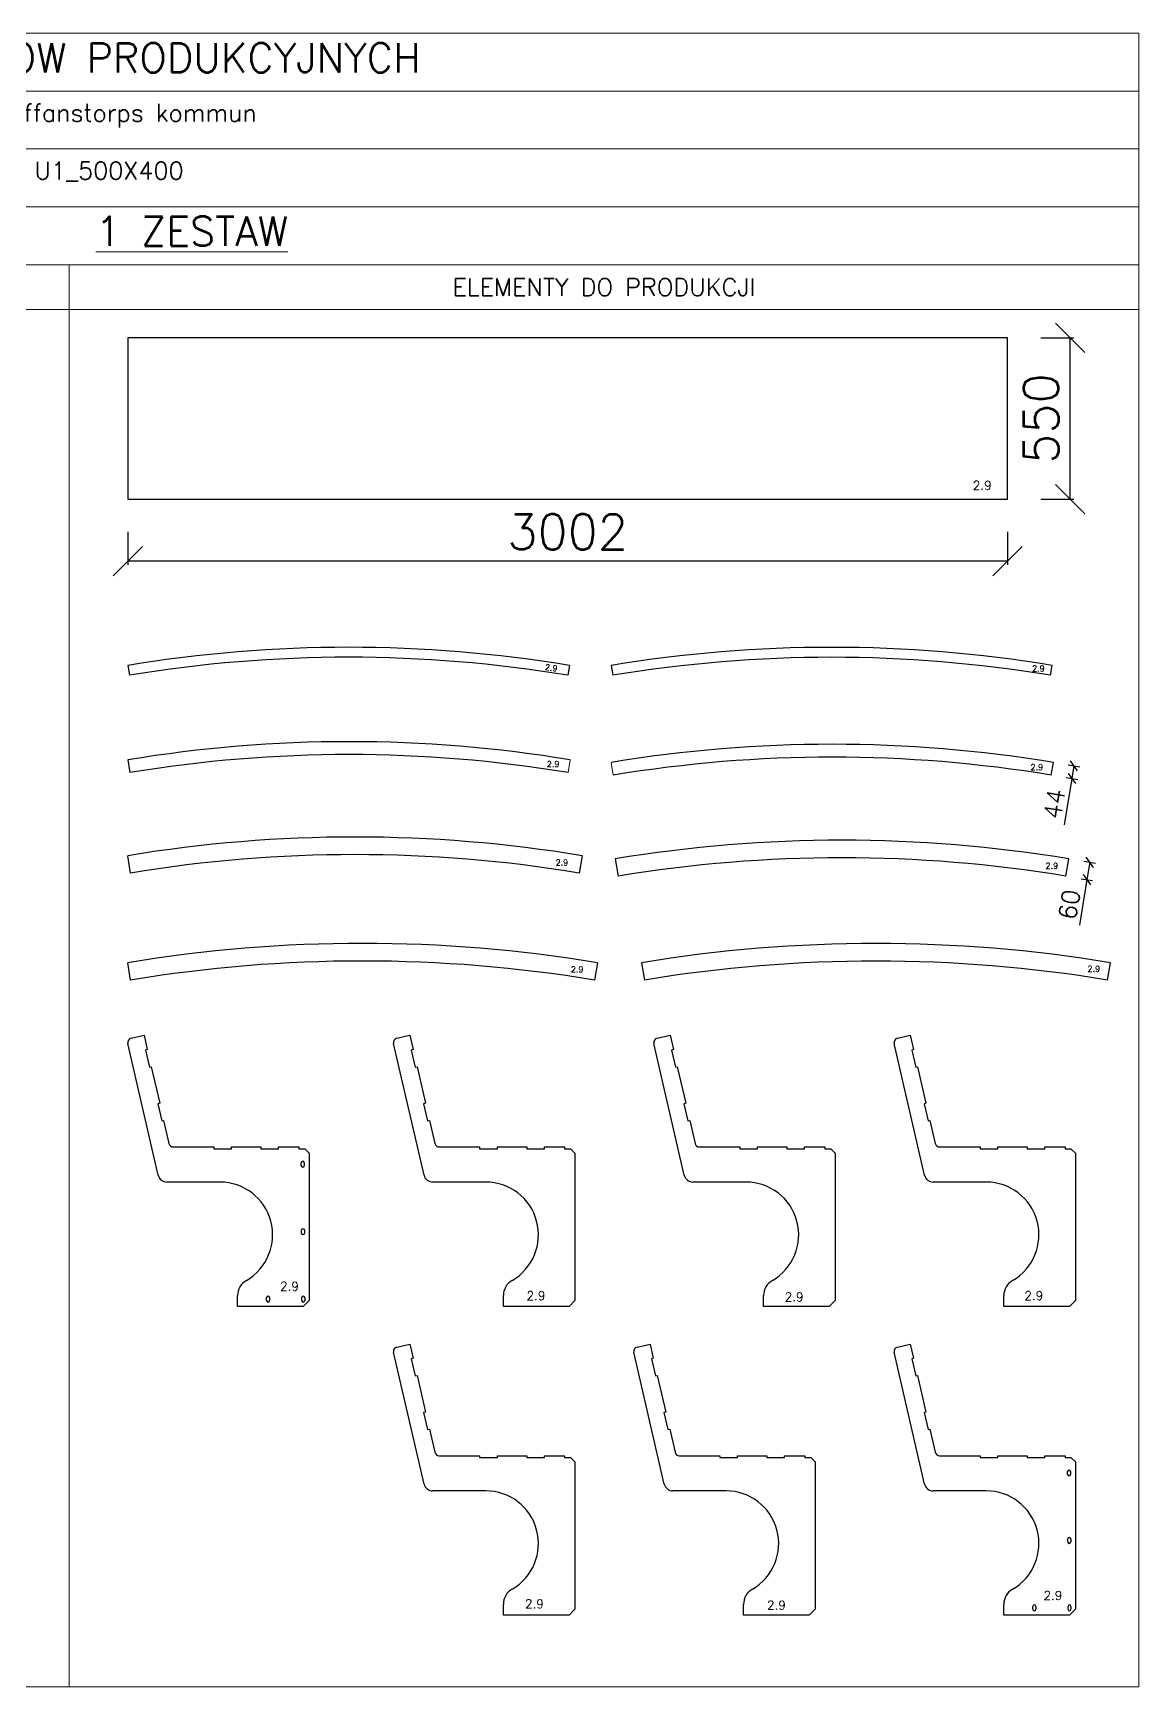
# Model space of a CAD drawing. Header units: millimetres. Extents: x 5046 to 103012, y -15969 to 47766.
# Drawn here: x 73873 to 77646, y 18062 to 23703 of the extents above; entities that cross this region are included whole.
import ezdxf

# ---------------------------------------------------------------- set-up
doc = ezdxf.new("R2010")
doc.units = ezdxf.units.MM
doc.layers.get('0').update_dxf_attribs({"lineweight": 0})
doc.layers.get('Defpoints').update_dxf_attribs({"lineweight": 0})
for name, color, linetype, lineweight in [('DIM', 3, 'Continuous', 0), ('Pomocnicze', 252, 'Continuous', 0), ('TEXT', 2, 'Continuous', 0)]:
    doc.layers.add(name, color=color, linetype=linetype, lineweight=lineweight)
doc.styles.add('Opisy 1-20', font='simplex.shx', dxfattribs={"height": 100})
doc.styles.add('Skala 1-20', font='simplex.shx', dxfattribs={"height": 60})
doc.styles.add('Skala 1-50', font='simplex.shx', dxfattribs={"height": 120})
doc.dimstyles.new('Skala 1-20', dxfattribs={"dimtxt": 6, "dimasz": 30, "dimexe": 20, "dimexo": 0.625, "dimgap": 15, "dimtad": 1, "dimdec": 0, "dimtxsty": 'Skala 1-20', "dimblk": 'OBLIQUE', "dimcen": 2.5, "dimadec": 0, "dimazin": 0, "dimtfac": 1, "dimtdec": 0, "dimtmove": 0, "dimatfit": 3, "dimldrblk": 'OBLIQUE', "dimfxl": 20, "dimfxlon": 1, "dimarcsym": 0})
doc.dimstyles.new('Skala 1-50', dxfattribs={"dimtxt": 12, "dimasz": 100, "dimexe": 12.5, "dimexo": 0.625, "dimgap": 40, "dimtad": 1, "dimdec": 0, "dimtxsty": 'Skala 1-50', "dimblk": 'OBLIQUE', "dimcen": 2.5, "dimadec": 0, "dimazin": 0, "dimtfac": 1, "dimtdec": 0, "dimtmove": 0, "dimatfit": 3, "dimldrblk": 'OBLIQUE', "dimfxl": 100, "dimfxlon": 1, "dimarcsym": 0})

# ---------------------------------------------------------------- blocks, each defined once
blk = doc.blocks.new('_Oblique')
at = {"color": 0, "linetype": 'ByBlock', "lineweight": -2}
blk.add_line((-0.5, -0.5), (0.5, 0.5), dxfattribs=at)
blk = doc.blocks.new('*D3100')
at = {"layer": 'Defpoints', "color": 0}
for p in [(77197.7, 22663.8), (77411.7, 22663.8), (77197.7, 22113.8)]:
    blk.add_point(p, dxfattribs=at)
at = {"layer": 'DIM', "color": 0, "lineweight": -2}
for p, q in [((77311.7, 22663.8), (77424.2, 22663.8)), ((77411.7, 22113.8), (77411.7, 22663.8)), ((77311.7, 22113.8), (77424.2, 22113.8))]:
    blk.add_line(p, q, dxfattribs=at)
at = {"layer": 'DIM', "color": 0, "linetype": 'ByBlock', "lineweight": -2, "xscale": 100, "yscale": 100, "zscale": 100}
for p, rotation in [((77411.7, 22663.8), 90), ((77411.7, 22113.8), 270)]:
    blk.add_blockref('_Oblique', p, dxfattribs=dict(at, rotation=rotation))
at = {"layer": 'DIM', "color": 0, "insert": (77311.7, 22388.8), "char_height": 120, "attachment_point": 5, "rotation": 90, "style": 'Skala 1-50'}
blk.add_mtext('550', dxfattribs=at)
blk = doc.blocks.new('*D3101')
at = {"layer": 'Defpoints', "color": 0}
for p in [(74196, 22113.8), (77197.7, 22113.8), (74196, 21902)]:
    blk.add_point(p, dxfattribs=at)
at = {"layer": 'DIM', "color": 0, "lineweight": -2}
for p, q in [((74196, 22002), (74196, 21889.5)), ((77197.7, 22002), (77197.7, 21889.5)), ((77197.7, 21902), (74196, 21902))]:
    blk.add_line(p, q, dxfattribs=at)
at = {"layer": 'DIM', "color": 0, "linetype": 'ByBlock', "lineweight": -2, "xscale": 100, "yscale": 100, "zscale": 100, "rotation": 180}
blk.add_blockref('_Oblique', (74196, 21902), dxfattribs=at)
at = {"layer": 'DIM', "color": 0, "linetype": 'ByBlock', "lineweight": -2, "xscale": 100, "yscale": 100, "zscale": 100}
blk.add_blockref('_Oblique', (77197.7, 21902), dxfattribs=at)
at = {"layer": 'DIM', "color": 0, "insert": (75696.9, 22002), "char_height": 120, "attachment_point": 5, "style": 'Skala 1-50'}
blk.add_mtext('3002', dxfattribs=at)
blk = doc.blocks.new('*D3108')
at = {"layer": 'Defpoints', "color": 0}
for p in [(77406.8, 20886.7), (77397.1, 20827.5), (77468.4, 20815.7)]:
    blk.add_point(p, dxfattribs=at)
at = {"layer": 'DIM', "color": 0, "lineweight": -2}
for p, q in [((77458.4, 20878.2), (77497.9, 20871.6)), ((77478.2, 20874.9), (77468.4, 20815.7)), ((77448.6, 20819), (77488.1, 20812.5)), ((77468.4, 20815.7), (77442.7, 20660.7))]:
    blk.add_line(p, q, dxfattribs=at)
at = {"layer": 'DIM', "color": 0, "linetype": 'ByBlock', "lineweight": -2, "xscale": 30, "yscale": 30, "zscale": 30}
for p, rotation in [((77478.2, 20874.9), 80.61294319791338), ((77468.4, 20815.7), 260.6129431979134)]:
    blk.add_blockref('_Oblique', p, dxfattribs=dict(at, rotation=rotation))
at = {"layer": 'DIM', "color": 0, "insert": (77408.7, 20730.7), "char_height": 60, "attachment_point": 5, "rotation": 80.6129, "style": 'Skala 1-20'}
blk.add_mtext('60', dxfattribs=at)
blk = doc.blocks.new('*D3109')
at = {"layer": 'Defpoints', "color": 0}
for p in [(77354.1, 21215.4), (77346.9, 21172), (77417.2, 21160.4)]:
    blk.add_point(p, dxfattribs=at)
at = {"layer": 'DIM', "color": 0, "lineweight": -2}
for p, q in [((77417.2, 21160.4), (77391.1, 21002.5)), ((77397.5, 21163.7), (77437, 21157.1)), ((77404.7, 21207.1), (77444.2, 21200.5)), ((77424.4, 21203.8), (77417.2, 21160.4))]:
    blk.add_line(p, q, dxfattribs=at)
at = {"layer": 'DIM', "color": 0, "linetype": 'ByBlock', "lineweight": -2, "xscale": 30, "yscale": 30, "zscale": 30}
for p, rotation in [((77424.4, 21203.8), 80.6086195739487), ((77417.2, 21160.4), 260.6086195739487)]:
    blk.add_blockref('_Oblique', p, dxfattribs=dict(at, rotation=rotation))
at = {"layer": 'DIM', "color": 0, "insert": (77357.3, 21074), "char_height": 60, "attachment_point": 5, "rotation": 80.6086, "style": 'Skala 1-20'}
blk.add_mtext('44', dxfattribs=at)

msp = doc.modelspace()

# ---------------------------------------------------------------- linework, layer by layer
at = {"color": 7, "linetype": 'Continuous', "lineweight": 25}
for p, q in [((74196, 22663.8), (74196, 22113.8)), ((77197.7, 22663.8), (74196, 22663.8)), ((77197.7, 22113.8), (77197.7, 22663.8)), ((74196, 22113.8), (77197.7, 22113.8)), ((74196, 21546.3), (74201.6, 21512.8)), ((75703.3, 21546.3), (75697.7, 21512.8)), ((75845, 21546.3), (75850.5, 21512.8)), ((77344.7, 21512.8), (77350.2, 21546.3)), ((74196, 21224.2), (74203.2, 21180.8)), ((77346.9, 21172), (77354.1, 21215.4)), ((74205.8, 20838.2), (74196, 20897.4)), ((75745.9, 20897.4), (75736.1, 20838.2)), ((75859.2, 20886.7), (75869, 20827.5)), ((77397.1, 20827.5), (77406.8, 20886.7)), ((74205.8, 20473.1), (74196, 20532.3)), ((75798.5, 20532.3), (75788.6, 20473.1)), ((75949.1, 20532.3), (75958.9, 20473.1)), ((77539.2, 20473.1), (77549, 20532.3)), ((74300.2, 19807.2), (74196.4, 20256.6)), ((74207.6, 20274.6), (74251.5, 20284.8)), ((74251.5, 20284.8), (74262.7, 20236)), ((75207.1, 19807.2), (75103.3, 20256.6)), ((75114.6, 20274.6), (75158.4, 20284.8)), ((75158.4, 20284.8), (75169.7, 20236)), ((76095, 19807.2), (75991.2, 20256.6)), ((76002.4, 20274.6), (76046.3, 20284.8)), ((76046.3, 20284.8), (76057.5, 20236)), ((76914.5, 19807.2), (76810.8, 20256.6)), ((76822, 20274.6), (76865.9, 20284.8)), ((76865.9, 20284.8), (76877.1, 20236)), ((74262.7, 20236), (74256.4, 20234.6)), ((74256.4, 20234.6), (74269.9, 20176.1)), ((75169.7, 20236), (75163.3, 20234.6)), ((75163.3, 20234.6), (75176.8, 20176.1)), ((76057.5, 20236), (76051.2, 20234.6)), ((76051.2, 20234.6), (76064.7, 20176.1)), ((76877.1, 20236), (76870.8, 20234.6)), ((76870.8, 20234.6), (76884.3, 20176.1)), ((74269.9, 20176.1), (74276.2, 20177.6)), ((74276.2, 20177.6), (74305, 20052.9)), ((75176.8, 20176.1), (75183.2, 20177.6)), ((75183.2, 20177.6), (75212, 20052.9)), ((76064.7, 20176.1), (76071, 20177.6)), ((76071, 20177.6), (76099.8, 20052.9)), ((76884.3, 20176.1), (76890.6, 20177.6)), ((76890.6, 20177.6), (76919.4, 20052.9)), ((74305, 20052.9), (74298.7, 20051.4)), ((74298.7, 20051.4), (74312.2, 19992.9)), ((75212, 20052.9), (75205.6, 20051.4)), ((75205.6, 20051.4), (75219.1, 19992.9)), ((76099.8, 20052.9), (76093.5, 20051.4)), ((76093.5, 20051.4), (76107, 19992.9)), ((76919.4, 20052.9), (76913.1, 20051.4)), ((76913.1, 20051.4), (76926.6, 19992.9)), ((74312.2, 19992.9), (74318.5, 19994.4)), ((74318.5, 19994.4), (74336.7, 19915.6)), ((75219.1, 19992.9), (75225.5, 19994.4)), ((75225.5, 19994.4), (75243.6, 19915.6)), ((76107, 19992.9), (76113.3, 19994.4)), ((76113.3, 19994.4), (76131.5, 19915.6)), ((76926.6, 19992.9), (76932.9, 19994.4)), ((76932.9, 19994.4), (76951.1, 19915.6)), ((74351.3, 19904), (74489.7, 19904)), ((74489.7, 19904), (74489.7, 19897.5)), ((74489.7, 19897.5), (74550.2, 19897.5)), ((74550.2, 19904), (74650.2, 19904)), ((74550.2, 19897.5), (74550.2, 19904)), ((74650.2, 19904), (74650.2, 19897.5)), ((74650.2, 19897.5), (74710.7, 19897.5)), ((74710.7, 19904), (74779.7, 19904)), ((74710.7, 19897.5), (74710.7, 19904)), ((74779.7, 19904), (74779.7, 19897.5)), ((74779.7, 19897.5), (74799.7, 19897.5)), ((74799.7, 19897.5), (74814.7, 19882.5)), ((74814.7, 19882.5), (74814.7, 19380)), ((75258.3, 19904), (75396.6, 19904)), ((75396.6, 19904), (75396.6, 19897.5)), ((75396.6, 19897.5), (75457.1, 19897.5)), ((75457.1, 19904), (75557.1, 19904)), ((75457.1, 19897.5), (75457.1, 19904)), ((75557.1, 19904), (75557.1, 19897.5)), ((75557.1, 19897.5), (75617.6, 19897.5)), ((75617.6, 19904), (75686.6, 19904)), ((75617.6, 19897.5), (75617.6, 19904)), ((75686.6, 19904), (75686.6, 19897.5)), ((75686.6, 19897.5), (75706.6, 19897.5)), ((75706.6, 19897.5), (75721.6, 19882.5)), ((75721.6, 19882.5), (75721.6, 19380)), ((76146.1, 19904), (76284.5, 19904)), ((76284.5, 19904), (76284.5, 19897.5)), ((76284.5, 19897.5), (76345, 19897.5)), ((76345, 19904), (76445, 19904)), ((76345, 19897.5), (76345, 19904)), ((76445, 19904), (76445, 19897.5)), ((76445, 19897.5), (76505.5, 19897.5)), ((76505.5, 19904), (76574.5, 19904)), ((76505.5, 19897.5), (76505.5, 19904)), ((76574.5, 19904), (76574.5, 19897.5)), ((76574.5, 19897.5), (76594.5, 19897.5)), ((76594.5, 19897.5), (76609.5, 19882.5)), ((76609.5, 19882.5), (76609.5, 19380)), ((76965.7, 19904), (77104.1, 19904)), ((77104.1, 19904), (77104.1, 19897.5)), ((77104.1, 19897.5), (77164.6, 19897.5)), ((77164.6, 19904), (77264.6, 19904)), ((77164.6, 19897.5), (77164.6, 19904)), ((77264.6, 19904), (77264.6, 19897.5)), ((77264.6, 19897.5), (77325.1, 19897.5)), ((77325.1, 19904), (77394.1, 19904)), ((77325.1, 19897.5), (77325.1, 19904)), ((77394.1, 19904), (77394.1, 19897.5)), ((77394.1, 19897.5), (77414.1, 19897.5)), ((77414.1, 19897.5), (77429.1, 19882.5)), ((77429.1, 19882.5), (77429.1, 19380)), ((74788.2, 19839.9), (74788.2, 19849.9)), ((74798.2, 19849.9), (74798.2, 19839.9)), ((74510.7, 19784), (74329.4, 19784)), ((75417.6, 19784), (75236.3, 19784)), ((76305.5, 19784), (76124.2, 19784)), ((77125.1, 19784), (76943.8, 19784)), ((74788.9, 19610), (74788.9, 19620)), ((74798.9, 19620), (74798.9, 19610)), ((74570.7, 19360), (74570.7, 19396.8)), ((74794.7, 19360), (74570.7, 19360)), ((74669.7, 19380), (74669.7, 19390)), ((74679.7, 19390), (74679.7, 19380)), ((74789.7, 19380), (74789.7, 19390)), ((74814.7, 19380), (74794.7, 19360)), ((74799.7, 19390), (74799.7, 19380)), ((75477.6, 19360), (75477.6, 19396.8)), ((75701.6, 19360), (75477.6, 19360)), ((75721.6, 19380), (75701.6, 19360)), ((76365.5, 19360), (76365.5, 19396.8)), ((76589.5, 19360), (76365.5, 19360)), ((76609.5, 19380), (76589.5, 19360)), ((77185.1, 19360), (77185.1, 19396.8)), ((77409.1, 19360), (77185.1, 19360)), ((77429.1, 19380), (77409.1, 19360)), ((75207.1, 18754.1), (75103.3, 19203.5)), ((75114.6, 19221.5), (75158.4, 19231.6)), ((75158.4, 19231.6), (75169.7, 19182.9)), ((75169.7, 19182.9), (75163.3, 19181.5)), ((75163.3, 19181.5), (75176.8, 19123)), ((76026.7, 18754.1), (75922.9, 19203.5)), ((75934.1, 19221.5), (75978, 19231.6)), ((75978, 19231.6), (75989.2, 19182.9)), ((75989.2, 19182.9), (75982.9, 19181.5)), ((75982.9, 19181.5), (75996.4, 19123)), ((76914.5, 18754.1), (76810.8, 19203.5)), ((76822, 19221.5), (76865.9, 19231.6)), ((76865.9, 19231.6), (76877.1, 19182.9)), ((76877.1, 19182.9), (76870.8, 19181.5)), ((76870.8, 19181.5), (76884.3, 19123)), ((75176.8, 19123), (75183.2, 19124.5)), ((75183.2, 19124.5), (75212, 18999.7)), ((75996.4, 19123), (76002.7, 19124.5)), ((76002.7, 19124.5), (76031.5, 18999.7)), ((76884.3, 19123), (76890.6, 19124.5)), ((76890.6, 19124.5), (76919.4, 18999.7)), ((75212, 18999.7), (75205.6, 18998.3)), ((75205.6, 18998.3), (75219.1, 18939.8)), ((76031.5, 18999.7), (76025.2, 18998.3)), ((76025.2, 18998.3), (76038.7, 18939.8)), ((76919.4, 18999.7), (76913.1, 18998.3)), ((76913.1, 18998.3), (76926.6, 18939.8)), ((75219.1, 18939.8), (75225.5, 18941.3)), ((75225.5, 18941.3), (75243.6, 18862.5)), ((76038.7, 18939.8), (76045, 18941.3)), ((76045, 18941.3), (76063.2, 18862.5)), ((76926.6, 18939.8), (76932.9, 18941.3)), ((76932.9, 18941.3), (76951.1, 18862.5)), ((75258.3, 18850.8), (75396.6, 18850.8)), ((75396.6, 18850.8), (75396.6, 18844.3)), ((75396.6, 18844.3), (75457.1, 18844.3)), ((75457.1, 18850.8), (75557.1, 18850.8)), ((75457.1, 18844.3), (75457.1, 18850.8)), ((75557.1, 18850.8), (75557.1, 18844.3)), ((75557.1, 18844.3), (75617.6, 18844.3)), ((75617.6, 18850.8), (75686.6, 18850.8)), ((75617.6, 18844.3), (75617.6, 18850.8)), ((75686.6, 18850.8), (75686.6, 18844.3)), ((75686.6, 18844.3), (75706.6, 18844.3)), ((75706.6, 18844.3), (75721.6, 18829.3)), ((76077.8, 18850.8), (76216.2, 18850.8)), ((76216.2, 18850.8), (76216.2, 18844.3)), ((76216.2, 18844.3), (76276.7, 18844.3)), ((76276.7, 18850.8), (76376.7, 18850.8)), ((76276.7, 18844.3), (76276.7, 18850.8)), ((76376.7, 18850.8), (76376.7, 18844.3)), ((76376.7, 18844.3), (76437.2, 18844.3)), ((76437.2, 18850.8), (76506.2, 18850.8)), ((76437.2, 18844.3), (76437.2, 18850.8)), ((76506.2, 18850.8), (76506.2, 18844.3)), ((76506.2, 18844.3), (76526.2, 18844.3)), ((76526.2, 18844.3), (76541.2, 18829.3)), ((76965.7, 18850.8), (77104.1, 18850.8)), ((77104.1, 18850.8), (77104.1, 18844.3)), ((77104.1, 18844.3), (77164.6, 18844.3)), ((77164.6, 18850.8), (77264.6, 18850.8)), ((77164.6, 18844.3), (77164.6, 18850.8)), ((77264.6, 18850.8), (77264.6, 18844.3)), ((77264.6, 18844.3), (77325.1, 18844.3)), ((77325.1, 18850.8), (77394.1, 18850.8)), ((77325.1, 18844.3), (77325.1, 18850.8)), ((77394.1, 18850.8), (77394.1, 18844.3)), ((77394.1, 18844.3), (77414.1, 18844.3)), ((77414.1, 18844.3), (77429.1, 18829.3)), ((75721.6, 18829.3), (75721.6, 18326.8)), ((76541.2, 18829.3), (76541.2, 18326.8)), ((77402.6, 18786.8), (77402.6, 18796.8)), ((77412.6, 18796.8), (77412.6, 18786.8)), ((77429.1, 18829.3), (77429.1, 18326.8)), ((75417.6, 18730.8), (75236.3, 18730.8)), ((76237.2, 18730.8), (76055.9, 18730.8)), ((77125.1, 18730.8), (76943.8, 18730.8)), ((77403.3, 18556.8), (77403.3, 18566.8)), ((77413.3, 18566.8), (77413.3, 18556.8)), ((75477.6, 18306.8), (75477.6, 18343.7)), ((76297.2, 18306.8), (76297.2, 18343.7)), ((77185.1, 18306.8), (77185.1, 18343.7)), ((77284.1, 18326.8), (77284.1, 18336.8)), ((77294.1, 18336.8), (77294.1, 18326.8)), ((77404.1, 18326.8), (77404.1, 18336.8)), ((77414.1, 18336.8), (77414.1, 18326.8)), ((75701.6, 18306.8), (75477.6, 18306.8)), ((75721.6, 18326.8), (75701.6, 18306.8)), ((76521.2, 18306.8), (76297.2, 18306.8)), ((76541.2, 18326.8), (76521.2, 18306.8)), ((77409.1, 18306.8), (77185.1, 18306.8)), ((77429.1, 18326.8), (77409.1, 18306.8))]:
    msp.add_line(p, q, dxfattribs=at)
for p, q in [((75705.9, 21224.2), (75698.8, 21180.8)), ((75845, 21215.4), (75852.2, 21172))]:
    msp.add_line(p, q)
for centre, radius, start, end in [((74949.6, 16994.3), 4614, 80.5991, 99.4006), ((76597.6, 16994.1), 4614, 80.6123, 99.3874), ((74949.6, 16994.3), 4580, 80.5994, 99.4006), ((76597.6, 16994.1), 4580, 80.6123, 99.3877), ((74951, 16662.3), 4624, 80.6031, 99.3969), ((76599.5, 16653.5), 4624, 80.6086, 99.3914), ((74951, 16662.3), 4580, 80.6031, 99.3969), ((76599.5, 16653.5), 4580, 80.6086, 99.3914), ((74971, 16216.9), 4744.2, 80.5987, 99.4013), ((76633, 16206), 4744.2, 80.6129, 99.3871), ((74971, 16216.9), 4684.2, 80.5992, 99.4013), ((76633, 16206), 4684.2, 80.6129, 99.3875), ((74997.2, 15693.5), 4904.7, 80.5982, 99.4018), ((76749.1, 15693.3), 4904.7, 80.6135, 99.3865), ((74997.2, 15693.5), 4844.7, 80.5986, 99.4018), ((76749.1, 15693.3), 4844.7, 80.6135, 99.3869), ((74211, 20260), 15, 103, 193), ((75117.9, 20260), 15, 103, 193), ((76005.8, 20260), 15, 103, 193), ((76825.4, 20260), 15, 103, 193), ((74351.3, 19919), 15, 193, 270), ((75258.3, 19919), 15, 193, 270), ((76146.1, 19919), 15, 193, 270), ((76965.7, 19919), 15, 193, 270), ((74329.4, 19814), 30, 193, 270), ((74793.2, 19849.9), 5, 0, 180), ((74793.2, 19839.9), 5, 180, 0), ((75236.3, 19814), 30, 193, 270), ((76124.2, 19814), 30, 193, 270), ((76943.8, 19814), 30, 193, 270), ((74510.7, 19604.3), 179.7, 300.0473, 90), ((75417.6, 19604.3), 179.7, 300.0473, 90), ((76305.5, 19604.3), 179.7, 300.0473, 90), ((77125.1, 19604.3), 179.7, 300.0473, 90), ((74793.9, 19620), 5, 0, 180), ((74793.9, 19610), 5, 180, 0), ((74630.7, 19396.8), 60, 120.0473, 180), ((75537.6, 19396.8), 60, 120.0473, 180), ((76425.5, 19396.8), 60, 120.0473, 180), ((77245.1, 19396.8), 60, 120.0473, 180), ((74674.7, 19390), 5, 0, 180), ((74674.7, 19380), 5, 180, 0), ((74794.7, 19390), 5, 0, 180), ((74794.7, 19380), 5, 180, 0), ((75117.9, 19206.9), 15, 103, 193), ((75937.5, 19206.9), 15, 103, 193), ((76825.4, 19206.9), 15, 103, 193), ((75258.3, 18865.8), 15, 193, 270), ((76077.8, 18865.8), 15, 193, 270), ((76965.7, 18865.8), 15, 193, 270), ((77407.6, 18796.8), 5, 0, 180), ((77407.6, 18786.8), 5, 180, 0), ((75236.3, 18760.8), 30, 193, 270), ((75417.6, 18551.2), 179.7, 300.0473, 90), ((76055.9, 18760.8), 30, 193, 270), ((76237.2, 18551.2), 179.7, 300.0473, 90), ((76943.8, 18760.8), 30, 193, 270), ((77125.1, 18551.2), 179.7, 300.0473, 90), ((77408.3, 18566.8), 5, 0, 180), ((77408.3, 18556.8), 5, 180, 0), ((75537.6, 18343.7), 60, 120.0473, 180), ((76357.2, 18343.7), 60, 120.0473, 180), ((77245.1, 18343.7), 60, 120.0473, 180), ((77289.1, 18336.8), 5, 0, 180), ((77409.1, 18336.8), 5, 0, 180), ((77289.1, 18326.8), 5, 180, 0), ((77409.1, 18326.8), 5, 180, 0)]:
    msp.add_arc(centre, radius, start, end, dxfattribs=at)
at = {"layer": 'Pomocnicze'}
for p, q in [((77646, 23505.8), (69960.6, 23505.8)), ((77646, 23308.1), (69960.6, 23308.1)), ((77646, 23110.5), (69960.6, 23110.5)), ((77646, 22912.9), (69960.6, 22912.9)), ((73996, 22912.9), (73996, 18062)), ((77646, 22760.5), (69960.6, 22760.5))]:
    msp.add_line(p, q, dxfattribs=at)
msp.add_lwpolyline([(69960.6, 23703.4), (69960.6, 18062), (77646, 18062), (77646, 23703.4)], close=True, dxfattribs=at)

# ---------------------------------------------------------------- texts
at = {"layer": 'TEXT', "attachment_point": 1}
for s, insert, char_height, width, style in [('\\pxqc;ZESTAWIENIE ELEMENTÓW PRODUKCYJNYCH', (69960.6, 23669.3), 100, 7585.376, 'Opisy 1-20'), ('\\pxqc;714_2023_M_108539_Staffanstorps kommun', (71283.5, 23461.6), 60, 4884.84, 'Skala 1-20'), ('\\pxqc;POZ.2.9_BENCH 01 U1_500X400', (71283.5, 23264), 60, 4884.84, 'Skala 1-20'), ('\\pxqc;ELEMENTY DO PRODUKCJI', (73996, 22866.7), 60, 3650, 'Skala 1-20'), ('2.9', (77079.2, 22175.7), 30, 74.012, 'Skala 1-50'), ('2.9', (77281.6, 21546.1), 20, 74.012, 'Skala 1-50'), ('2.9', (75626, 21220.1), 20, 74.012, 'Skala 1-50'), ('2.9', (77276.2, 21209.2), 20, 74.012, 'Skala 1-50'), ('2.9', (75655.8, 20883.9), 20, 74.012, 'Skala 1-50'), ('2.9', (77327.2, 20873), 20, 74.012, 'Skala 1-50'), ('2.9', (75707.9, 20519.7), 20, 74.012, 'Skala 1-50'), ('2.9', (77470.5, 20521.5), 20, 74.012, 'Skala 1-50'), ('2.9', (74715.6, 19443.6), 30, 74.012, 'Skala 1-50'), ('2.9', (75556.6, 19411.6), 30, 74.012, 'Skala 1-50'), ('2.9', (76437.4, 19407.2), 30, 74.012, 'Skala 1-50'), ('2.9', (77255.1, 19411.6), 30, 74.012, 'Skala 1-50'), ('2.9', (75551.3, 18360.3), 30, 74.012, 'Skala 1-50'), ('2.9', (76377.1, 18355.9), 30, 74.012, 'Skala 1-50'), ('2.9', (77320.4, 18388.9), 30, 74.012, 'Skala 1-50')]:
    msp.add_mtext(s, dxfattribs=dict(at, insert=insert, char_height=char_height, width=width, style=style))
at = {"layer": 'TEXT', "color": 1, "insert": (71283.5, 23077.2), "char_height": 100, "width": 6262.544, "attachment_point": 1, "style": 'Opisy 1-20'}
msp.add_mtext('\\pxqc;{\\L1 ZESTAW}', dxfattribs=at)
at = {"layer": 'TEXT', "insert": (75621.4, 21551.5), "char_height": 20, "width": 74.012, "attachment_point": 1, "rotation": 351.2881, "style": 'Skala 1-50'}
msp.add_mtext('2.9', dxfattribs=at)

# ---------------------------------------------------------------- dimensions: what is measured, and where the dimension line sits
at = {"layer": 'DIM'}
dim = msp.add_linear_dim(base=(77411.7, 22663.8), p1=(77197.7, 22113.8), p2=(77197.7, 22663.8), angle=90, dimstyle='Skala 1-50', dxfattribs=at)
dim.commit()
dim.dimension.update_dxf_attribs({"geometry": '*D3100', "text_midpoint": (77311.7, 22388.8)})
dim = msp.add_linear_dim(base=(74196, 21902), p1=(77197.7, 22113.8), p2=(74196, 22113.8), dimstyle='Skala 1-50', dxfattribs=at)
dim.commit()
dim.dimension.update_dxf_attribs({"geometry": '*D3101', "text_midpoint": (75696.9, 22002)})
for p1, p2, distance, picture, middle in [((77354.1, 21215.4), (77346.9, 21172), 71.3, '*D3109', (77357.3, 21074)), ((77406.8, 20886.7), (77397.1, 20827.5), 72.3, '*D3108', (77408.7, 20730.7))]:
    dim = msp.add_aligned_dim(p1=p1, p2=p2, distance=distance, dimstyle='Skala 1-20', dxfattribs=at)
    dim.commit()
    dim.dimension.update_dxf_attribs({"geometry": picture, "text_midpoint": middle})

doc.saveas('drawing.dxf')
